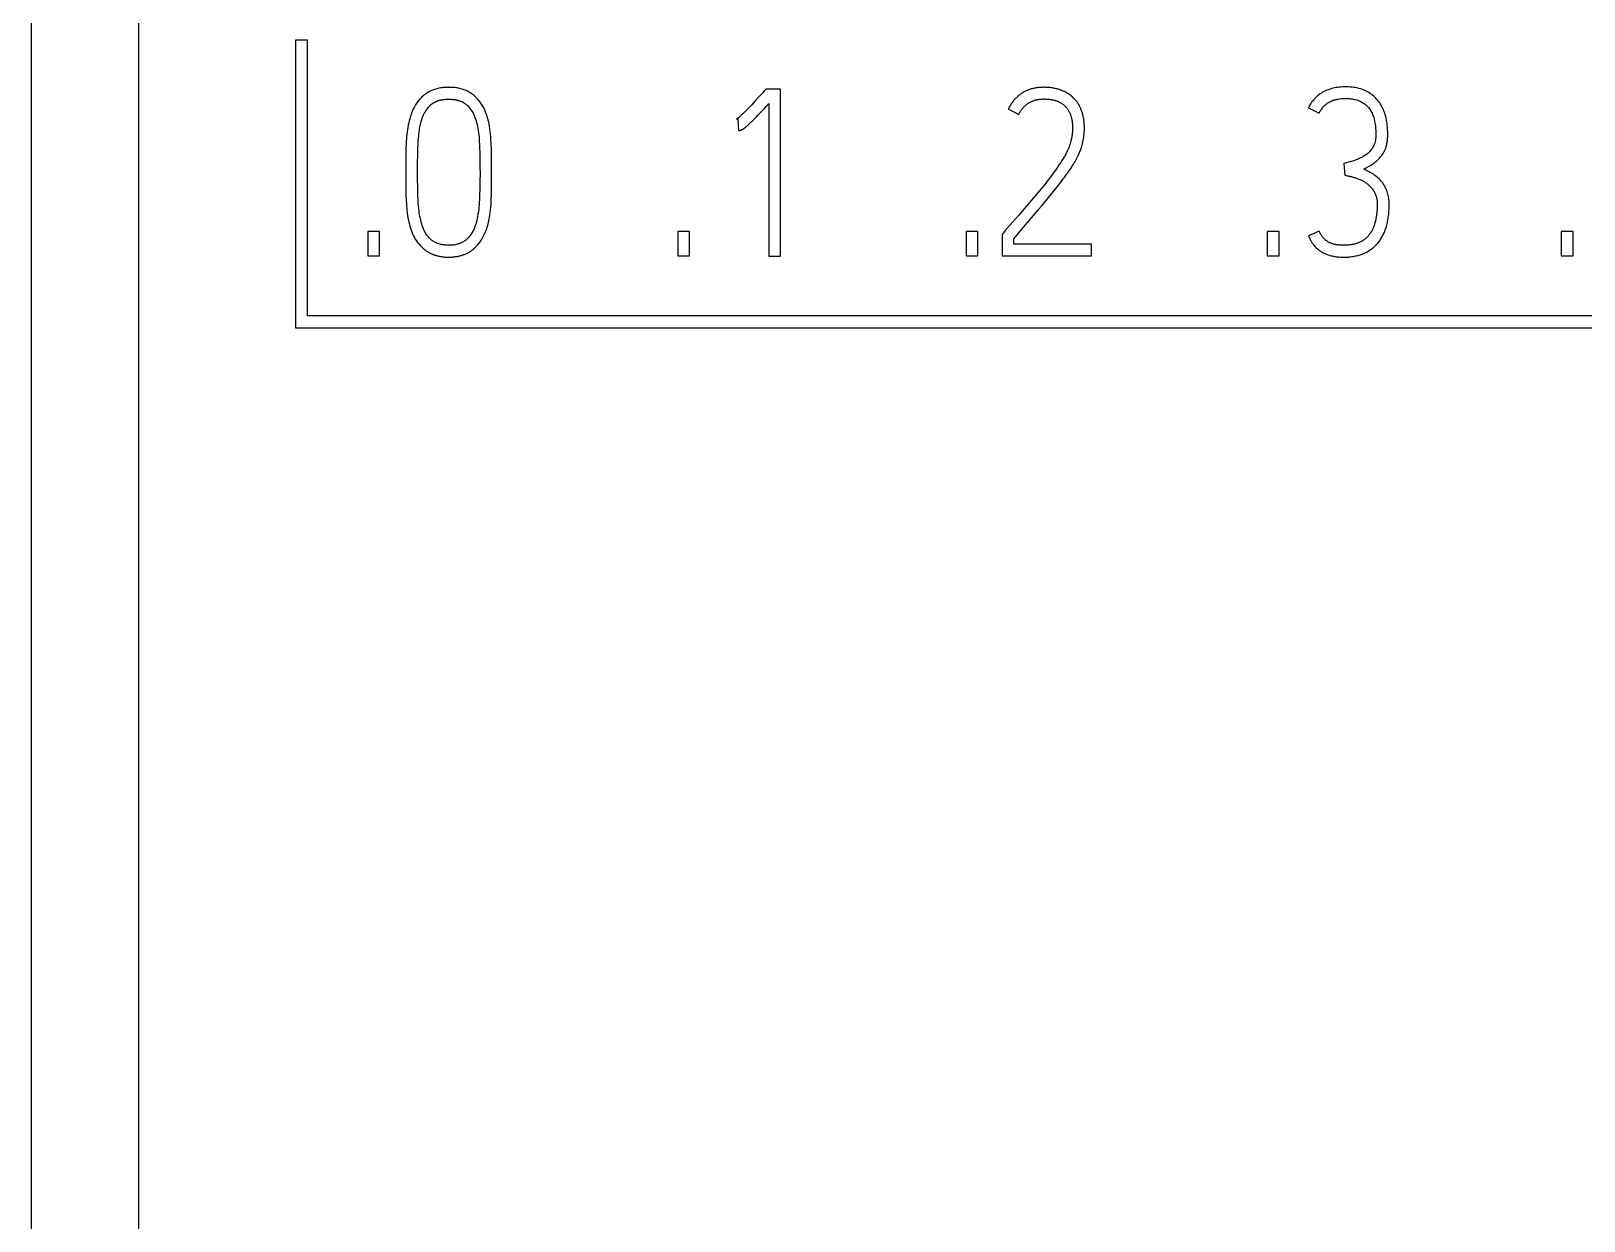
# Model space of a CAD drawing. Header units: inches. Extents: x 9000 to 22395, y 8106 to 17135.
# Drawn here: x 10190 to 10218.8, y 8392.68 to 8414.75 of the extents above; entities that cross this region are included whole.
import ezdxf

# ---------------------------------------------------------------- set-up
doc = ezdxf.new("R2010")
doc.units = ezdxf.units.IN
doc.header["$MEASUREMENT"] = 0
doc.layers.add('20000_FRONT_O', color=7, linetype='Continuous')
doc.layers.add('20500_FRONT_O_LABELING', color=7, linetype='Continuous')

# ---------------------------------------------------------------- blocks, each defined once
blk = doc.blocks.new('A$C21A67833')
at = {"layer": '20000_FRONT_O', "linetype": 'Continuous'}
for p, q in [((61.021, 22.835), (61.021, 76.112)), ((62.43, 53.423), (62.33, 53.423)), ((62.33, 53.423), (62.33, 51.023)), ((62.43, 51.123), (62.43, 53.423)), ((85.82, 51.123), (62.43, 51.123)), ((62.33, 51.023), (85.92, 51.023))]:
    blk.add_line(p, q, dxfattribs=at)
blk.add_lwpolyline([(60.122, 62.136), (60.123, 54.044), (60.123, 45.952), (60.122, 37.86)], dxfattribs=at)
at = {"layer": '20500_FRONT_O_LABELING', "linetype": 'Continuous'}
for p, q in [((66.152, 52.9), (66.136, 52.883)), ((66.168, 52.917), (66.152, 52.9)), ((66.201, 52.953), (66.168, 52.917)), ((66.222, 52.976), (66.201, 52.953)), ((66.257, 53.015), (66.243, 53)), ((66.379, 53.015), (66.257, 53.015)), ((66.259, 52.87), (66.282, 52.895)), ((66.282, 52.895), (66.282, 51.621)), ((66.379, 51.621), (66.379, 53.015)), ((66.01, 52.765), (66.022, 52.769)), ((66.022, 52.769), (66.028, 52.67)), ((66.102, 52.847), (66.092, 52.838)), ((66.111, 52.857), (66.102, 52.847)), ((66.121, 52.867), (66.111, 52.857)), ((66.136, 52.883), (66.121, 52.867)), ((66.145, 52.752), (66.152, 52.759)), ((66.152, 52.759), (66.159, 52.766)), ((66.159, 52.766), (66.166, 52.773)), ((66.166, 52.773), (66.178, 52.785)), ((66.178, 52.785), (66.19, 52.797)), ((66.19, 52.797), (66.203, 52.811)), ((66.203, 52.811), (66.218, 52.826)), ((66.218, 52.826), (66.238, 52.847)), ((66.238, 52.847), (66.259, 52.87)), ((68.28, 52.85), (68.368, 52.805)), ((70.785, 52.86), (70.874, 52.815)), ((66.12, 52.728), (66.126, 52.734)), ((66.126, 52.734), (66.132, 52.74)), ((66.132, 52.74), (66.139, 52.746)), ((66.139, 52.746), (66.145, 52.752)), ((63.25, 52.377), (63.25, 52.33)), ((63.349, 52.413), (63.35, 52.454)), ((63.349, 52.37), (63.349, 52.413)), ((71.082, 52.394), (71.088, 52.297)), ((63.25, 52.33), (63.25, 52.282)), ((63.349, 52.261), (63.349, 52.305)), ((63.251, 52.212), (63.251, 52.167)), ((63.251, 52.167), (63.252, 52.123)), ((63.869, 52.221), (63.868, 52.176)), ((68.606, 52.099), (68.63, 52.128)), ((68.63, 52.128), (68.654, 52.157)), ((68.654, 52.157), (68.676, 52.185)), ((68.396, 51.997), (68.367, 51.962)), ((68.442, 52.051), (68.396, 51.997)), ((68.53, 52.008), (68.556, 52.039)), ((68.556, 52.039), (68.581, 52.069)), ((68.581, 52.069), (68.606, 52.099)), ((68.338, 51.929), (68.255, 51.834)), ((68.367, 51.962), (68.338, 51.929)), ((68.381, 51.833), (68.436, 51.898)), ((63.032, 51.827), (62.933, 51.827)), ((62.933, 51.827), (62.933, 51.623)), ((63.032, 51.623), (63.032, 51.827)), ((65.62, 51.827), (65.521, 51.827)), ((65.521, 51.827), (65.521, 51.623)), ((65.62, 51.623), (65.62, 51.827)), ((68.026, 51.827), (67.927, 51.827)), ((67.927, 51.827), (67.927, 51.623)), ((68.026, 51.623), (68.026, 51.827)), ((68.239, 51.815), (68.228, 51.801)), ((68.228, 51.801), (68.228, 51.623)), ((68.255, 51.834), (68.239, 51.815)), ((68.325, 51.767), (68.381, 51.833)), ((68.325, 51.72), (68.325, 51.767)), ((70.54, 51.827), (70.441, 51.827)), ((70.441, 51.827), (70.441, 51.623)), ((70.54, 51.623), (70.54, 51.827)), ((70.874, 51.83), (70.785, 51.79)), ((72.994, 51.827), (72.895, 51.827)), ((72.895, 51.827), (72.895, 51.623)), ((72.994, 51.623), (72.994, 51.827)), ((62.933, 51.623), (63.032, 51.623)), ((65.521, 51.623), (65.62, 51.623)), ((66.282, 51.621), (66.379, 51.621)), ((67.927, 51.623), (68.026, 51.623)), ((68.228, 51.623), (68.973, 51.623)), ((68.973, 51.72), (68.325, 51.72)), ((68.973, 51.623), (68.973, 51.72)), ((70.441, 51.623), (70.54, 51.623)), ((72.895, 51.623), (72.994, 51.623))]:
    blk.add_line(p, q, dxfattribs=at)
for points in [[(63.965, 52.522), (63.964, 52.546), (63.963, 52.571), (63.961, 52.594), (63.96, 52.618), (63.957, 52.64), (63.955, 52.663), (63.952, 52.684), (63.948, 52.706), (63.945, 52.727), (63.94, 52.747), (63.935, 52.767), (63.93, 52.786), (63.923, 52.805), (63.917, 52.823), (63.909, 52.841), (63.901, 52.858), (63.892, 52.875), (63.882, 52.891), (63.872, 52.906), (63.86, 52.921), (63.847, 52.936), (63.834, 52.949), (63.827, 52.956), (63.82, 52.962), (63.813, 52.968), (63.805, 52.974), (63.797, 52.979), (63.789, 52.984), (63.781, 52.989), (63.773, 52.994), (63.765, 52.998), (63.756, 53.002), (63.747, 53.006), (63.738, 53.009), (63.729, 53.013), (63.72, 53.016), (63.71, 53.018), (63.7, 53.021), (63.69, 53.023), (63.68, 53.025), (63.67, 53.026), (63.66, 53.028), (63.649, 53.029), (63.638, 53.03), (63.627, 53.03), (63.616, 53.03), (63.593, 53.03), (63.582, 53.03), (63.571, 53.029), (63.56, 53.028), (63.55, 53.027), (63.54, 53.025), (63.529, 53.023), (63.519, 53.021), (63.51, 53.019), (63.5, 53.016), (63.491, 53.013), (63.481, 53.01), (63.472, 53.006), (63.464, 53.003), (63.455, 52.999), (63.446, 52.994), (63.438, 52.99), (63.43, 52.985), (63.422, 52.98), (63.414, 52.974), (63.407, 52.969), (63.399, 52.963), (63.392, 52.957), (63.385, 52.95), (63.378, 52.943), (63.365, 52.929), (63.353, 52.915), (63.342, 52.9), (63.331, 52.884), (63.322, 52.867), (63.313, 52.85), (63.306, 52.833)], [(68.759, 52.99), (68.754, 52.992), (68.749, 52.995), (68.744, 52.997), (68.738, 52.999), (68.733, 53.002), (68.727, 53.004), (68.722, 53.006), (68.716, 53.008), (68.71, 53.01), (68.704, 53.012), (68.698, 53.014), (68.691, 53.016), (68.685, 53.018), (68.679, 53.019), (68.672, 53.021), (68.665, 53.022), (68.658, 53.024), (68.651, 53.025), (68.644, 53.026), (68.637, 53.027), (68.629, 53.028), (68.622, 53.029), (68.614, 53.029), (68.606, 53.03), (68.598, 53.03), (68.59, 53.03), (68.582, 53.031), (68.573, 53.031), (68.565, 53.03), (68.557, 53.03), (68.548, 53.03), (68.54, 53.029), (68.532, 53.028), (68.524, 53.027), (68.517, 53.026), (68.509, 53.025), (68.501, 53.024), (68.494, 53.022), (68.486, 53.02), (68.479, 53.019), (68.472, 53.017), (68.465, 53.014), (68.458, 53.012), (68.451, 53.01), (68.444, 53.007), (68.437, 53.004), (68.43, 53.001), (68.424, 52.998), (68.417, 52.995), (68.411, 52.992), (68.405, 52.988), (68.399, 52.984), (68.393, 52.981), (68.387, 52.977), (68.381, 52.973), (68.375, 52.968), (68.369, 52.964), (68.364, 52.959), (68.358, 52.954), (68.353, 52.949), (68.348, 52.944), (68.342, 52.939), (68.337, 52.934), (68.332, 52.928), (68.328, 52.923), (68.323, 52.917), (68.318, 52.911), (68.313, 52.905), (68.309, 52.898), (68.305, 52.892), (68.3, 52.885), (68.296, 52.878), (68.292, 52.872), (68.288, 52.865), (68.284, 52.857), (68.28, 52.85)], [(71.249, 52.349), (71.267, 52.359), (71.286, 52.369), (71.304, 52.379), (71.322, 52.391), (71.331, 52.397), (71.339, 52.403), (71.348, 52.41), (71.356, 52.417), (71.364, 52.425), (71.372, 52.433), (71.38, 52.441), (71.388, 52.45), (71.395, 52.459), (71.402, 52.468), (71.408, 52.478), (71.414, 52.489), (71.42, 52.499), (71.425, 52.511), (71.43, 52.522), (71.432, 52.528), (71.434, 52.535), (71.436, 52.541), (71.438, 52.548), (71.439, 52.555), (71.441, 52.562), (71.442, 52.569), (71.443, 52.576), (71.444, 52.584), (71.445, 52.592), (71.446, 52.6), (71.446, 52.608), (71.447, 52.616), (71.447, 52.625), (71.447, 52.634), (71.447, 52.642), (71.447, 52.66), (71.446, 52.677), (71.445, 52.694), (71.443, 52.71), (71.442, 52.726), (71.439, 52.742), (71.437, 52.757), (71.433, 52.772), (71.43, 52.787), (71.426, 52.801), (71.422, 52.815), (71.417, 52.828), (71.412, 52.841), (71.406, 52.853), (71.401, 52.865), (71.394, 52.877), (71.388, 52.889), (71.381, 52.9), (71.373, 52.91), (71.365, 52.92), (71.357, 52.93), (71.348, 52.94), (71.339, 52.949), (71.33, 52.957), (71.321, 52.965), (71.311, 52.973), (71.3, 52.98), (71.29, 52.987), (71.279, 52.993), (71.267, 52.999), (71.256, 53.004), (71.244, 53.009), (71.231, 53.014), (71.219, 53.018), (71.206, 53.022), (71.192, 53.025), (71.179, 53.028), (71.165, 53.03), (71.15, 53.032), (71.136, 53.033), (71.121, 53.034), (71.105, 53.034), (71.09, 53.034), (71.074, 53.034), (71.059, 53.033), (71.044, 53.032), (71.03, 53.03), (71.016, 53.028), (71.002, 53.026), (70.989, 53.023), (70.976, 53.019), (70.963, 53.015), (70.95, 53.011), (70.938, 53.006), (70.927, 53.001), (70.915, 52.996), (70.904, 52.99), (70.894, 52.983), (70.883, 52.976), (70.873, 52.969), (70.863, 52.961), (70.854, 52.953), (70.845, 52.944), (70.836, 52.935), (70.828, 52.926), (70.82, 52.916), (70.812, 52.906), (70.805, 52.895), (70.798, 52.884), (70.791, 52.872), (70.785, 52.86)], [(63.45, 52.875), (63.452, 52.878), (63.455, 52.88), (63.458, 52.883), (63.46, 52.885), (63.463, 52.887), (63.466, 52.889), (63.468, 52.892), (63.471, 52.894), (63.474, 52.896), (63.477, 52.898), (63.48, 52.9), (63.483, 52.902), (63.486, 52.903), (63.489, 52.905), (63.493, 52.907), (63.496, 52.908), (63.499, 52.91), (63.502, 52.912), (63.506, 52.913), (63.509, 52.915), (63.513, 52.916), (63.516, 52.917), (63.52, 52.918), (63.523, 52.92), (63.527, 52.921), (63.531, 52.922), (63.535, 52.923), (63.539, 52.924), (63.542, 52.925), (63.546, 52.926), (63.55, 52.926), (63.554, 52.927), (63.559, 52.928), (63.563, 52.928), (63.567, 52.929), (63.571, 52.93), (63.576, 52.93), (63.58, 52.93), (63.584, 52.931), (63.589, 52.931), (63.593, 52.931), (63.598, 52.931), (63.602, 52.931), (63.607, 52.932), (63.612, 52.932), (63.617, 52.931), (63.621, 52.931), (63.626, 52.931), (63.63, 52.931), (63.635, 52.931), (63.639, 52.93), (63.644, 52.93), (63.648, 52.929), (63.652, 52.929), (63.656, 52.928), (63.661, 52.928), (63.665, 52.927), (63.669, 52.926), (63.673, 52.925), (63.677, 52.924), (63.681, 52.923), (63.685, 52.922), (63.688, 52.921), (63.692, 52.92), (63.696, 52.919), (63.7, 52.918), (63.703, 52.916), (63.707, 52.915), (63.711, 52.914), (63.714, 52.912), (63.717, 52.911), (63.721, 52.909), (63.724, 52.907), (63.728, 52.906), (63.731, 52.904), (63.734, 52.902), (63.737, 52.9), (63.74, 52.898), (63.743, 52.896), (63.746, 52.894), (63.749, 52.892), (63.752, 52.89), (63.755, 52.887), (63.758, 52.885), (63.761, 52.883), (63.763, 52.88), (63.766, 52.878), (63.769, 52.875)], [(66.243, 53), (66.233, 52.988), (66.222, 52.976)], [(68.368, 52.805), (68.37, 52.811), (68.374, 52.816), (68.377, 52.822), (68.38, 52.827), (68.383, 52.832), (68.386, 52.837), (68.39, 52.842), (68.393, 52.847), (68.397, 52.851), (68.401, 52.856), (68.404, 52.86), (68.408, 52.864), (68.412, 52.869), (68.416, 52.873), (68.42, 52.876), (68.424, 52.88), (68.428, 52.884), (68.433, 52.887), (68.437, 52.891), (68.441, 52.894), (68.446, 52.897), (68.45, 52.9), (68.455, 52.903), (68.46, 52.905), (68.465, 52.908), (68.469, 52.911), (68.474, 52.913), (68.479, 52.915), (68.484, 52.917), (68.49, 52.919), (68.495, 52.921), (68.5, 52.923), (68.506, 52.924), (68.511, 52.926), (68.517, 52.927), (68.522, 52.928), (68.528, 52.929), (68.534, 52.93), (68.54, 52.931), (68.545, 52.932), (68.551, 52.932), (68.558, 52.933), (68.564, 52.933), (68.57, 52.933), (68.576, 52.934), (68.583, 52.934), (68.589, 52.933), (68.595, 52.933), (68.601, 52.933), (68.607, 52.932), (68.613, 52.932), (68.619, 52.931), (68.624, 52.931), (68.63, 52.93), (68.636, 52.929), (68.641, 52.928), (68.647, 52.927), (68.652, 52.926), (68.657, 52.925), (68.662, 52.923), (68.667, 52.922), (68.672, 52.921), (68.677, 52.919), (68.682, 52.917), (68.687, 52.916), (68.692, 52.914), (68.696, 52.912), (68.701, 52.91), (68.705, 52.908), (68.709, 52.905), (68.714, 52.903), (68.718, 52.901), (68.722, 52.898), (68.726, 52.896), (68.73, 52.893), (68.734, 52.89), (68.738, 52.887), (68.741, 52.884), (68.745, 52.881), (68.748, 52.878), (68.752, 52.875), (68.755, 52.872), (68.758, 52.868), (68.762, 52.865), (68.765, 52.861), (68.768, 52.858), (68.771, 52.854), (68.773, 52.85)], [(68.816, 52.95), (68.814, 52.952), (68.812, 52.954), (68.81, 52.956), (68.808, 52.957), (68.806, 52.959), (68.804, 52.961), (68.802, 52.963), (68.799, 52.964), (68.797, 52.966), (68.795, 52.968), (68.792, 52.969), (68.79, 52.971), (68.788, 52.973), (68.785, 52.974), (68.783, 52.976), (68.78, 52.978), (68.778, 52.979), (68.775, 52.981), (68.772, 52.982), (68.77, 52.984), (68.767, 52.985), (68.764, 52.987), (68.762, 52.988), (68.759, 52.99)], [(68.882, 52.504), (68.884, 52.51), (68.886, 52.515), (68.888, 52.521), (68.89, 52.527), (68.892, 52.533), (68.893, 52.539), (68.895, 52.545), (68.897, 52.551), (68.898, 52.557), (68.9, 52.563), (68.903, 52.576), (68.905, 52.589), (68.908, 52.602), (68.91, 52.615), (68.911, 52.628), (68.913, 52.642), (68.914, 52.655), (68.915, 52.669), (68.915, 52.682), (68.915, 52.696), (68.915, 52.703), (68.915, 52.709), (68.914, 52.716), (68.914, 52.723), (68.914, 52.73), (68.913, 52.737), (68.912, 52.743), (68.911, 52.75), (68.911, 52.757), (68.91, 52.764), (68.909, 52.77), (68.907, 52.777), (68.906, 52.784), (68.905, 52.791), (68.903, 52.797), (68.901, 52.804), (68.9, 52.811), (68.898, 52.817), (68.896, 52.824), (68.894, 52.83), (68.891, 52.837), (68.889, 52.843), (68.886, 52.85), (68.884, 52.856), (68.881, 52.862), (68.878, 52.868), (68.875, 52.874), (68.871, 52.88), (68.868, 52.886), (68.864, 52.892), (68.861, 52.898), (68.857, 52.904), (68.853, 52.909), (68.848, 52.915), (68.844, 52.921), (68.839, 52.926), (68.833, 52.932), (68.828, 52.938), (68.822, 52.944), (68.816, 52.95)], [(70.874, 52.815), (70.876, 52.818), (70.877, 52.821), (70.879, 52.824), (70.881, 52.827), (70.882, 52.83), (70.884, 52.833), (70.886, 52.836), (70.887, 52.838), (70.889, 52.841), (70.891, 52.844), (70.893, 52.846), (70.894, 52.849), (70.896, 52.851), (70.898, 52.854), (70.9, 52.856), (70.902, 52.858), (70.904, 52.861), (70.906, 52.863), (70.907, 52.865), (70.909, 52.867), (70.911, 52.87), (70.913, 52.872), (70.915, 52.874), (70.917, 52.876), (70.919, 52.878), (70.922, 52.88), (70.924, 52.882), (70.926, 52.883), (70.928, 52.885), (70.93, 52.887), (70.934, 52.89), (70.939, 52.894), (70.943, 52.897), (70.947, 52.9), (70.952, 52.903), (70.956, 52.905), (70.961, 52.908), (70.965, 52.91), (70.97, 52.913), (70.974, 52.915), (70.979, 52.917), (70.984, 52.918), (70.988, 52.92), (70.993, 52.922), (70.997, 52.923), (71.002, 52.925), (71.007, 52.926), (71.012, 52.928), (71.016, 52.929), (71.021, 52.93), (71.026, 52.931), (71.031, 52.932), (71.036, 52.933)], [(71.036, 52.933), (71.048, 52.934), (71.06, 52.936), (71.072, 52.937), (71.083, 52.937), (71.095, 52.938), (71.106, 52.937), (71.118, 52.937), (71.128, 52.936), (71.139, 52.935), (71.15, 52.934), (71.16, 52.932), (71.17, 52.93), (71.179, 52.928), (71.189, 52.925), (71.198, 52.922), (71.206, 52.919), (71.215, 52.915), (71.223, 52.911), (71.231, 52.907), (71.239, 52.902), (71.246, 52.897), (71.254, 52.892), (71.261, 52.887), (71.267, 52.881), (71.274, 52.875), (71.28, 52.868), (71.286, 52.861), (71.291, 52.854), (71.297, 52.847), (71.302, 52.839), (71.307, 52.831), (71.311, 52.823), (71.316, 52.814), (71.32, 52.805), (71.323, 52.796), (71.327, 52.786), (71.33, 52.776), (71.333, 52.766), (71.336, 52.755), (71.338, 52.744), (71.34, 52.733), (71.342, 52.722), (71.344, 52.71), (71.345, 52.698), (71.346, 52.685), (71.347, 52.672), (71.348, 52.659), (71.348, 52.646), (71.348, 52.632), (71.348, 52.625), (71.348, 52.619), (71.347, 52.612), (71.347, 52.606), (71.346, 52.6), (71.345, 52.594), (71.344, 52.588), (71.343, 52.582), (71.342, 52.576), (71.34, 52.571), (71.339, 52.565), (71.337, 52.56), (71.335, 52.555), (71.333, 52.55), (71.331, 52.545), (71.329, 52.541), (71.327, 52.536), (71.324, 52.532), (71.319, 52.523), (71.313, 52.515), (71.307, 52.507), (71.301, 52.499), (71.294, 52.492), (71.287, 52.485), (71.28, 52.478), (71.272, 52.472), (71.264, 52.466), (71.256, 52.461), (71.248, 52.455), (71.239, 52.45), (71.23, 52.446), (71.221, 52.441), (71.212, 52.437), (71.202, 52.433), (71.193, 52.429), (71.183, 52.425), (71.162, 52.418), (71.142, 52.412), (71.122, 52.406), (71.102, 52.4), (71.082, 52.394)], [(63.306, 52.833), (63.299, 52.817), (63.294, 52.801), (63.288, 52.784), (63.283, 52.767), (63.279, 52.75), (63.275, 52.733), (63.271, 52.715), (63.267, 52.696), (63.264, 52.677), (63.262, 52.658), (63.259, 52.639), (63.257, 52.619), (63.256, 52.598), (63.254, 52.578), (63.253, 52.557), (63.252, 52.535), (63.252, 52.514), (63.251, 52.492), (63.251, 52.47), (63.251, 52.447), (63.25, 52.424), (63.25, 52.377)], [(63.35, 52.454), (63.351, 52.494), (63.351, 52.513), (63.352, 52.532), (63.353, 52.551), (63.353, 52.569), (63.355, 52.587), (63.356, 52.605), (63.358, 52.623), (63.359, 52.64), (63.361, 52.656), (63.364, 52.673), (63.366, 52.689), (63.369, 52.704), (63.372, 52.719), (63.376, 52.734), (63.38, 52.748), (63.384, 52.762), (63.388, 52.775), (63.393, 52.788), (63.399, 52.801), (63.404, 52.813), (63.411, 52.824), (63.418, 52.835), (63.425, 52.846), (63.433, 52.856), (63.441, 52.866), (63.45, 52.875)], [(63.769, 52.875), (63.778, 52.865), (63.786, 52.854), (63.794, 52.843), (63.802, 52.832), (63.809, 52.82), (63.816, 52.807), (63.822, 52.794), (63.828, 52.78), (63.833, 52.766), (63.838, 52.751), (63.842, 52.736), (63.846, 52.72), (63.85, 52.704), (63.853, 52.687), (63.855, 52.67), (63.858, 52.652), (63.86, 52.633), (63.862, 52.615), (63.863, 52.596), (63.864, 52.576), (63.866, 52.557), (63.867, 52.537), (63.867, 52.516), (63.868, 52.495), (63.868, 52.474), (63.869, 52.452), (63.869, 52.43), (63.869, 52.408), (63.869, 52.385), (63.869, 52.362)], [(66.092, 52.838), (66.083, 52.829), (66.079, 52.824), (66.075, 52.82), (66.07, 52.816), (66.066, 52.812), (66.062, 52.808), (66.058, 52.804), (66.054, 52.801), (66.05, 52.797), (66.047, 52.794), (66.043, 52.791), (66.039, 52.788), (66.036, 52.785), (66.033, 52.782), (66.03, 52.78), (66.027, 52.777), (66.024, 52.775), (66.022, 52.773), (66.02, 52.771), (66.017, 52.769), (66.015, 52.768), (66.014, 52.767), (66.012, 52.766), (66.01, 52.765)], [(68.773, 52.85), (68.777, 52.845), (68.78, 52.84), (68.783, 52.835), (68.786, 52.83), (68.789, 52.825), (68.791, 52.82), (68.794, 52.814), (68.796, 52.809), (68.798, 52.803), (68.8, 52.798), (68.802, 52.792), (68.804, 52.786), (68.806, 52.78), (68.807, 52.775), (68.808, 52.769), (68.81, 52.763), (68.811, 52.757), (68.812, 52.751), (68.813, 52.744), (68.813, 52.738), (68.814, 52.732), (68.815, 52.726), (68.815, 52.72), (68.816, 52.714), (68.816, 52.707), (68.816, 52.701), (68.816, 52.695), (68.816, 52.688), (68.816, 52.682), (68.816, 52.676), (68.815, 52.669), (68.815, 52.663), (68.815, 52.657), (68.814, 52.651), (68.813, 52.644), (68.813, 52.638), (68.812, 52.632), (68.811, 52.626), (68.81, 52.62), (68.809, 52.614), (68.808, 52.608), (68.807, 52.602), (68.805, 52.596), (68.804, 52.59), (68.803, 52.585), (68.801, 52.579), (68.8, 52.574), (68.798, 52.568), (68.797, 52.563), (68.795, 52.558), (68.794, 52.552), (68.792, 52.547), (68.791, 52.542), (68.789, 52.537)], [(66.028, 52.67), (66.028, 52.67), (66.029, 52.67), (66.029, 52.67), (66.029, 52.67), (66.03, 52.67), (66.03, 52.67), (66.03, 52.67), (66.031, 52.67), (66.031, 52.67), (66.031, 52.67), (66.032, 52.67), (66.032, 52.67), (66.032, 52.67), (66.033, 52.67), (66.033, 52.67), (66.034, 52.67), (66.034, 52.67), (66.034, 52.67), (66.035, 52.67), (66.035, 52.67), (66.036, 52.67), (66.036, 52.67), (66.036, 52.67), (66.037, 52.67), (66.037, 52.671), (66.038, 52.671), (66.038, 52.671), (66.039, 52.671), (66.039, 52.671), (66.039, 52.671), (66.04, 52.671), (66.04, 52.671), (66.041, 52.671), (66.041, 52.671), (66.042, 52.672), (66.042, 52.672), (66.043, 52.672), (66.043, 52.672), (66.044, 52.672), (66.044, 52.672), (66.045, 52.672), (66.045, 52.672), (66.046, 52.673), (66.046, 52.673), (66.047, 52.673), (66.047, 52.673), (66.048, 52.673), (66.048, 52.673)], [(66.048, 52.673), (66.049, 52.674), (66.05, 52.674), (66.051, 52.674), (66.053, 52.675), (66.054, 52.676), (66.055, 52.676), (66.056, 52.677), (66.058, 52.678), (66.059, 52.678), (66.061, 52.679), (66.062, 52.68), (66.064, 52.681), (66.065, 52.682), (66.067, 52.683), (66.069, 52.685), (66.07, 52.686), (66.072, 52.687), (66.074, 52.688), (66.076, 52.69), (66.078, 52.691), (66.08, 52.693), (66.082, 52.694), (66.084, 52.696), (66.086, 52.698), (66.088, 52.699), (66.09, 52.701), (66.092, 52.703), (66.095, 52.705), (66.097, 52.707), (66.099, 52.709), (66.102, 52.711), (66.104, 52.713), (66.107, 52.716), (66.112, 52.721)], [(66.112, 52.721), (66.115, 52.723), (66.12, 52.728)], [(63.967, 52.338), (63.966, 52.365), (63.966, 52.392), (63.966, 52.419), (63.966, 52.445), (63.965, 52.471), (63.965, 52.522)], [(68.789, 52.537), (68.787, 52.531), (68.784, 52.525), (68.781, 52.518), (68.778, 52.511), (68.775, 52.505), (68.772, 52.498), (68.769, 52.49), (68.765, 52.483), (68.761, 52.476), (68.757, 52.468), (68.752, 52.46), (68.748, 52.452), (68.743, 52.444), (68.738, 52.436), (68.728, 52.419), (68.717, 52.402), (68.705, 52.385), (68.693, 52.368), (68.681, 52.35), (68.668, 52.332), (68.655, 52.314), (68.641, 52.295), (68.628, 52.277), (68.613, 52.258), (68.599, 52.239), (68.584, 52.22), (68.568, 52.201), (68.553, 52.182)], [(68.676, 52.185), (68.688, 52.199), (68.698, 52.213), (68.709, 52.227), (68.719, 52.24), (68.73, 52.253), (68.739, 52.266), (68.749, 52.279), (68.758, 52.292), (68.767, 52.305), (68.776, 52.317), (68.785, 52.33), (68.793, 52.342), (68.802, 52.354), (68.809, 52.366), (68.817, 52.378), (68.824, 52.389), (68.831, 52.401), (68.838, 52.412), (68.844, 52.423), (68.85, 52.434), (68.855, 52.444), (68.861, 52.455), (68.866, 52.465), (68.87, 52.475), (68.874, 52.485), (68.878, 52.495), (68.882, 52.504)], [(63.349, 52.305), (63.349, 52.349), (63.349, 52.37)], [(63.25, 52.282), (63.25, 52.258), (63.251, 52.212)], [(63.393, 51.862), (63.388, 51.876), (63.383, 51.89), (63.379, 51.905), (63.375, 51.921), (63.372, 51.936), (63.368, 51.953), (63.365, 51.969), (63.363, 51.986), (63.361, 52.004), (63.358, 52.022), (63.357, 52.04), (63.355, 52.058), (63.354, 52.077), (63.353, 52.097), (63.352, 52.116), (63.351, 52.136), (63.351, 52.156), (63.35, 52.177), (63.35, 52.198), (63.35, 52.219), (63.349, 52.24), (63.349, 52.261)], [(63.835, 51.699), (63.848, 51.712), (63.86, 51.727), (63.871, 51.741), (63.882, 51.757), (63.891, 51.773), (63.9, 51.79), (63.908, 51.807), (63.916, 51.825), (63.923, 51.843), (63.929, 51.862), (63.935, 51.881), (63.94, 51.901), (63.944, 51.922), (63.948, 51.943), (63.952, 51.964), (63.955, 51.986), (63.958, 52.008), (63.96, 52.031), (63.962, 52.054), (63.963, 52.078), (63.964, 52.102), (63.965, 52.127), (63.965, 52.152), (63.966, 52.177), (63.966, 52.203), (63.966, 52.229), (63.966, 52.256), (63.967, 52.283), (63.967, 52.338)], [(63.869, 52.362), (63.87, 52.314), (63.87, 52.291), (63.869, 52.267), (63.869, 52.244), (63.869, 52.221)], [(70.785, 51.79), (70.79, 51.78), (70.795, 51.77), (70.8, 51.76), (70.806, 51.749), (70.812, 51.739), (70.819, 51.729), (70.826, 51.719), (70.833, 51.709), (70.842, 51.699), (70.851, 51.69), (70.861, 51.682), (70.871, 51.673), (70.877, 51.669), (70.883, 51.665), (70.889, 51.661), (70.895, 51.657), (70.901, 51.654), (70.907, 51.65), (70.914, 51.647), (70.921, 51.644), (70.928, 51.641), (70.935, 51.638), (70.942, 51.635), (70.95, 51.632), (70.957, 51.629), (70.965, 51.627), (70.974, 51.625), (70.982, 51.623), (70.991, 51.621), (71, 51.619), (71.009, 51.618), (71.019, 51.616), (71.029, 51.615), (71.039, 51.615), (71.049, 51.614), (71.06, 51.613), (71.071, 51.613), (71.082, 51.613), (71.094, 51.613), (71.105, 51.614), (71.116, 51.614), (71.126, 51.615), (71.137, 51.616), (71.147, 51.618), (71.158, 51.619), (71.168, 51.621), (71.178, 51.623), (71.187, 51.625), (71.197, 51.627), (71.206, 51.63), (71.216, 51.632), (71.225, 51.635), (71.234, 51.639), (71.242, 51.642), (71.251, 51.646), (71.26, 51.649), (71.268, 51.653), (71.276, 51.658), (71.284, 51.662), (71.292, 51.667), (71.299, 51.672), (71.307, 51.677), (71.314, 51.682), (71.321, 51.688), (71.328, 51.693), (71.335, 51.699), (71.342, 51.706), (71.348, 51.712), (71.354, 51.719), (71.36, 51.725), (71.366, 51.732), (71.372, 51.74), (71.378, 51.747), (71.383, 51.755), (71.388, 51.762), (71.393, 51.77), (71.398, 51.779), (71.403, 51.787), (71.407, 51.795), (71.412, 51.804), (71.416, 51.813), (71.42, 51.822), (71.423, 51.831), (71.427, 51.841), (71.43, 51.85), (71.433, 51.86), (71.436, 51.87), (71.439, 51.88), (71.442, 51.891), (71.444, 51.901), (71.446, 51.912), (71.449, 51.923), (71.45, 51.934), (71.452, 51.946), (71.454, 51.957), (71.455, 51.969), (71.456, 51.981), (71.457, 51.993), (71.458, 52.005), (71.458, 52.018), (71.459, 52.03), (71.459, 52.043), (71.459, 52.056), (71.458, 52.069), (71.458, 52.081), (71.457, 52.093), (71.455, 52.105), (71.453, 52.117), (71.451, 52.128), (71.449, 52.139), (71.446, 52.149), (71.442, 52.16), (71.439, 52.169), (71.435, 52.179), (71.431, 52.189), (71.426, 52.198), (71.422, 52.207), (71.416, 52.215), (71.411, 52.223), (71.405, 52.232), (71.4, 52.239), (71.393, 52.247), (71.387, 52.255), (71.38, 52.262), (71.372, 52.269), (71.365, 52.276), (71.356, 52.283), (71.348, 52.289), (71.339, 52.295), (71.33, 52.302), (71.321, 52.308), (71.311, 52.314), (71.301, 52.32), (71.291, 52.326), (71.281, 52.332), (71.271, 52.337), (71.26, 52.343), (71.249, 52.349)], [(71.088, 52.297), (71.095, 52.296), (71.102, 52.294), (71.109, 52.293), (71.116, 52.291), (71.123, 52.29), (71.13, 52.288), (71.137, 52.286), (71.144, 52.285), (71.151, 52.283), (71.158, 52.281), (71.165, 52.279), (71.172, 52.277), (71.179, 52.274), (71.186, 52.272), (71.193, 52.27), (71.2, 52.267), (71.207, 52.264), (71.213, 52.262), (71.22, 52.259), (71.226, 52.255), (71.233, 52.252), (71.239, 52.249), (71.246, 52.245), (71.252, 52.241), (71.258, 52.238), (71.264, 52.234), (71.27, 52.23), (71.276, 52.225), (71.281, 52.221), (71.287, 52.216), (71.292, 52.211), (71.297, 52.206), (71.302, 52.201), (71.307, 52.196), (71.312, 52.191), (71.316, 52.185), (71.321, 52.179), (71.325, 52.173), (71.329, 52.167), (71.333, 52.161), (71.337, 52.154), (71.338, 52.151), (71.34, 52.148), (71.342, 52.144), (71.343, 52.141), (71.345, 52.137), (71.346, 52.134), (71.347, 52.13), (71.349, 52.127), (71.35, 52.123), (71.351, 52.119), (71.352, 52.116), (71.353, 52.112), (71.354, 52.108), (71.355, 52.104), (71.356, 52.1), (71.356, 52.096), (71.357, 52.092), (71.358, 52.088), (71.358, 52.084), (71.359, 52.08), (71.359, 52.076), (71.359, 52.071), (71.36, 52.067), (71.36, 52.063), (71.36, 52.058), (71.36, 52.054)], [(63.252, 52.123), (63.253, 52.101), (63.253, 52.08), (63.255, 52.06), (63.256, 52.039), (63.258, 52.019), (63.26, 51.999), (63.262, 51.98), (63.265, 51.961), (63.268, 51.942), (63.272, 51.924), (63.276, 51.906), (63.28, 51.889), (63.285, 51.871), (63.29, 51.855), (63.295, 51.838), (63.301, 51.823), (63.307, 51.807), (63.314, 51.792), (63.322, 51.777), (63.33, 51.763), (63.339, 51.749), (63.349, 51.736), (63.359, 51.723), (63.37, 51.711), (63.382, 51.699)], [(63.868, 52.176), (63.867, 52.132), (63.867, 52.111), (63.866, 52.09), (63.864, 52.069), (63.863, 52.049), (63.861, 52.029), (63.859, 52.009), (63.856, 51.99), (63.853, 51.972), (63.85, 51.954), (63.847, 51.936), (63.843, 51.919), (63.838, 51.903), (63.834, 51.887), (63.828, 51.871), (63.823, 51.856), (63.816, 51.842), (63.81, 51.828), (63.802, 51.815), (63.794, 51.802), (63.785, 51.79), (63.776, 51.779), (63.766, 51.768), (63.761, 51.763), (63.756, 51.758), (63.75, 51.753), (63.744, 51.749), (63.738, 51.745), (63.732, 51.741), (63.725, 51.737), (63.719, 51.734), (63.712, 51.731), (63.705, 51.728), (63.697, 51.725), (63.69, 51.723), (63.682, 51.721), (63.674, 51.719), (63.666, 51.717), (63.657, 51.716), (63.649, 51.714), (63.64, 51.714), (63.631, 51.713), (63.622, 51.712), (63.612, 51.712), (63.603, 51.712), (63.593, 51.713), (63.584, 51.713), (63.575, 51.714), (63.567, 51.715), (63.558, 51.716), (63.55, 51.718), (63.542, 51.719), (63.534, 51.721), (63.526, 51.723), (63.518, 51.726), (63.511, 51.728), (63.504, 51.731), (63.497, 51.734), (63.491, 51.738), (63.484, 51.741), (63.478, 51.745), (63.472, 51.749), (63.466, 51.754), (63.461, 51.758), (63.456, 51.763), (63.445, 51.773), (63.436, 51.784), (63.427, 51.796), (63.419, 51.808), (63.412, 51.82), (63.405, 51.834), (63.398, 51.847), (63.393, 51.862)], [(68.553, 52.182), (68.473, 52.088), (68.458, 52.069), (68.442, 52.051)], [(68.436, 51.898), (68.49, 51.961), (68.53, 52.008)], [(71.36, 52.054), (71.36, 52.044), (71.359, 52.034), (71.359, 52.024), (71.359, 52.015), (71.358, 52.005), (71.357, 51.996), (71.356, 51.987), (71.355, 51.978), (71.354, 51.969), (71.353, 51.961), (71.352, 51.952), (71.351, 51.944), (71.349, 51.936), (71.347, 51.928), (71.346, 51.92), (71.344, 51.912), (71.342, 51.904), (71.34, 51.897), (71.338, 51.89), (71.336, 51.883), (71.333, 51.876), (71.331, 51.869), (71.328, 51.862), (71.325, 51.856), (71.323, 51.849), (71.32, 51.843), (71.317, 51.837), (71.314, 51.831), (71.31, 51.825), (71.307, 51.82), (71.303, 51.814), (71.3, 51.809), (71.296, 51.804), (71.292, 51.799), (71.288, 51.794), (71.284, 51.789), (71.28, 51.784), (71.276, 51.78), (71.272, 51.776), (71.267, 51.772), (71.262, 51.768), (71.257, 51.764), (71.252, 51.76), (71.247, 51.756), (71.242, 51.753), (71.237, 51.75), (71.231, 51.746), (71.226, 51.743), (71.22, 51.741), (71.214, 51.738), (71.208, 51.735), (71.202, 51.733), (71.196, 51.73), (71.19, 51.728), (71.183, 51.726), (71.177, 51.724), (71.17, 51.722), (71.163, 51.721), (71.156, 51.719), (71.149, 51.718), (71.142, 51.717), (71.134, 51.716), (71.127, 51.715), (71.119, 51.714), (71.111, 51.713), (71.103, 51.713), (71.095, 51.712), (71.087, 51.712), (71.079, 51.712), (71.071, 51.712), (71.063, 51.712), (71.055, 51.713), (71.047, 51.713), (71.039, 51.714), (71.032, 51.715), (71.025, 51.716), (71.018, 51.717), (71.011, 51.718), (71.004, 51.719), (70.998, 51.721), (70.991, 51.723), (70.985, 51.724), (70.979, 51.726), (70.974, 51.729), (70.968, 51.731), (70.962, 51.733), (70.957, 51.736), (70.952, 51.739), (70.947, 51.741), (70.942, 51.745), (70.938, 51.748), (70.933, 51.751), (70.929, 51.755), (70.924, 51.759), (70.92, 51.763), (70.916, 51.767), (70.912, 51.771), (70.908, 51.776), (70.904, 51.78), (70.9, 51.785), (70.897, 51.79), (70.893, 51.795), (70.89, 51.801), (70.886, 51.806), (70.883, 51.812), (70.88, 51.818), (70.877, 51.824), (70.874, 51.83)], [(63.382, 51.699), (63.386, 51.695), (63.39, 51.691), (63.394, 51.687), (63.398, 51.684), (63.402, 51.68), (63.406, 51.677), (63.41, 51.674), (63.414, 51.67), (63.418, 51.667), (63.423, 51.664), (63.427, 51.661), (63.432, 51.659), (63.436, 51.656), (63.441, 51.653), (63.445, 51.651), (63.45, 51.648), (63.455, 51.646), (63.46, 51.643), (63.465, 51.641), (63.47, 51.639), (63.475, 51.637), (63.48, 51.635), (63.485, 51.633), (63.49, 51.631), (63.495, 51.629), (63.501, 51.628), (63.506, 51.626), (63.512, 51.625), (63.517, 51.623), (63.523, 51.622), (63.528, 51.621), (63.534, 51.62), (63.54, 51.619), (63.546, 51.618), (63.551, 51.617), (63.557, 51.616), (63.563, 51.616), (63.569, 51.615), (63.576, 51.614), (63.582, 51.614), (63.588, 51.614), (63.594, 51.613), (63.601, 51.613), (63.607, 51.613), (63.614, 51.613), (63.62, 51.613), (63.626, 51.614), (63.633, 51.614), (63.639, 51.614), (63.645, 51.615), (63.651, 51.615), (63.657, 51.616), (63.663, 51.617), (63.669, 51.617), (63.675, 51.618), (63.681, 51.619), (63.687, 51.62), (63.692, 51.622), (63.698, 51.623), (63.703, 51.624), (63.709, 51.626), (63.714, 51.627), (63.72, 51.629), (63.725, 51.631), (63.73, 51.632), (63.736, 51.634), (63.741, 51.636), (63.746, 51.638), (63.751, 51.64), (63.756, 51.643), (63.761, 51.645), (63.765, 51.647), (63.77, 51.65), (63.775, 51.653), (63.78, 51.655), (63.784, 51.658), (63.789, 51.661), (63.793, 51.664), (63.798, 51.667), (63.802, 51.67), (63.806, 51.673), (63.81, 51.677), (63.815, 51.68), (63.819, 51.684), (63.823, 51.687), (63.827, 51.691), (63.831, 51.695), (63.835, 51.699)]]:
    blk.add_lwpolyline(points, dxfattribs=at)

msp = doc.modelspace()

# ---------------------------------------------------------------- block references
at = {"xscale": 2.2218, "yscale": 2.2218, "zscale": 2.2218}
msp.add_blockref('A$C21A67833', (10056.419, 8295.882), dxfattribs=at)

doc.saveas('drawing.dxf')
